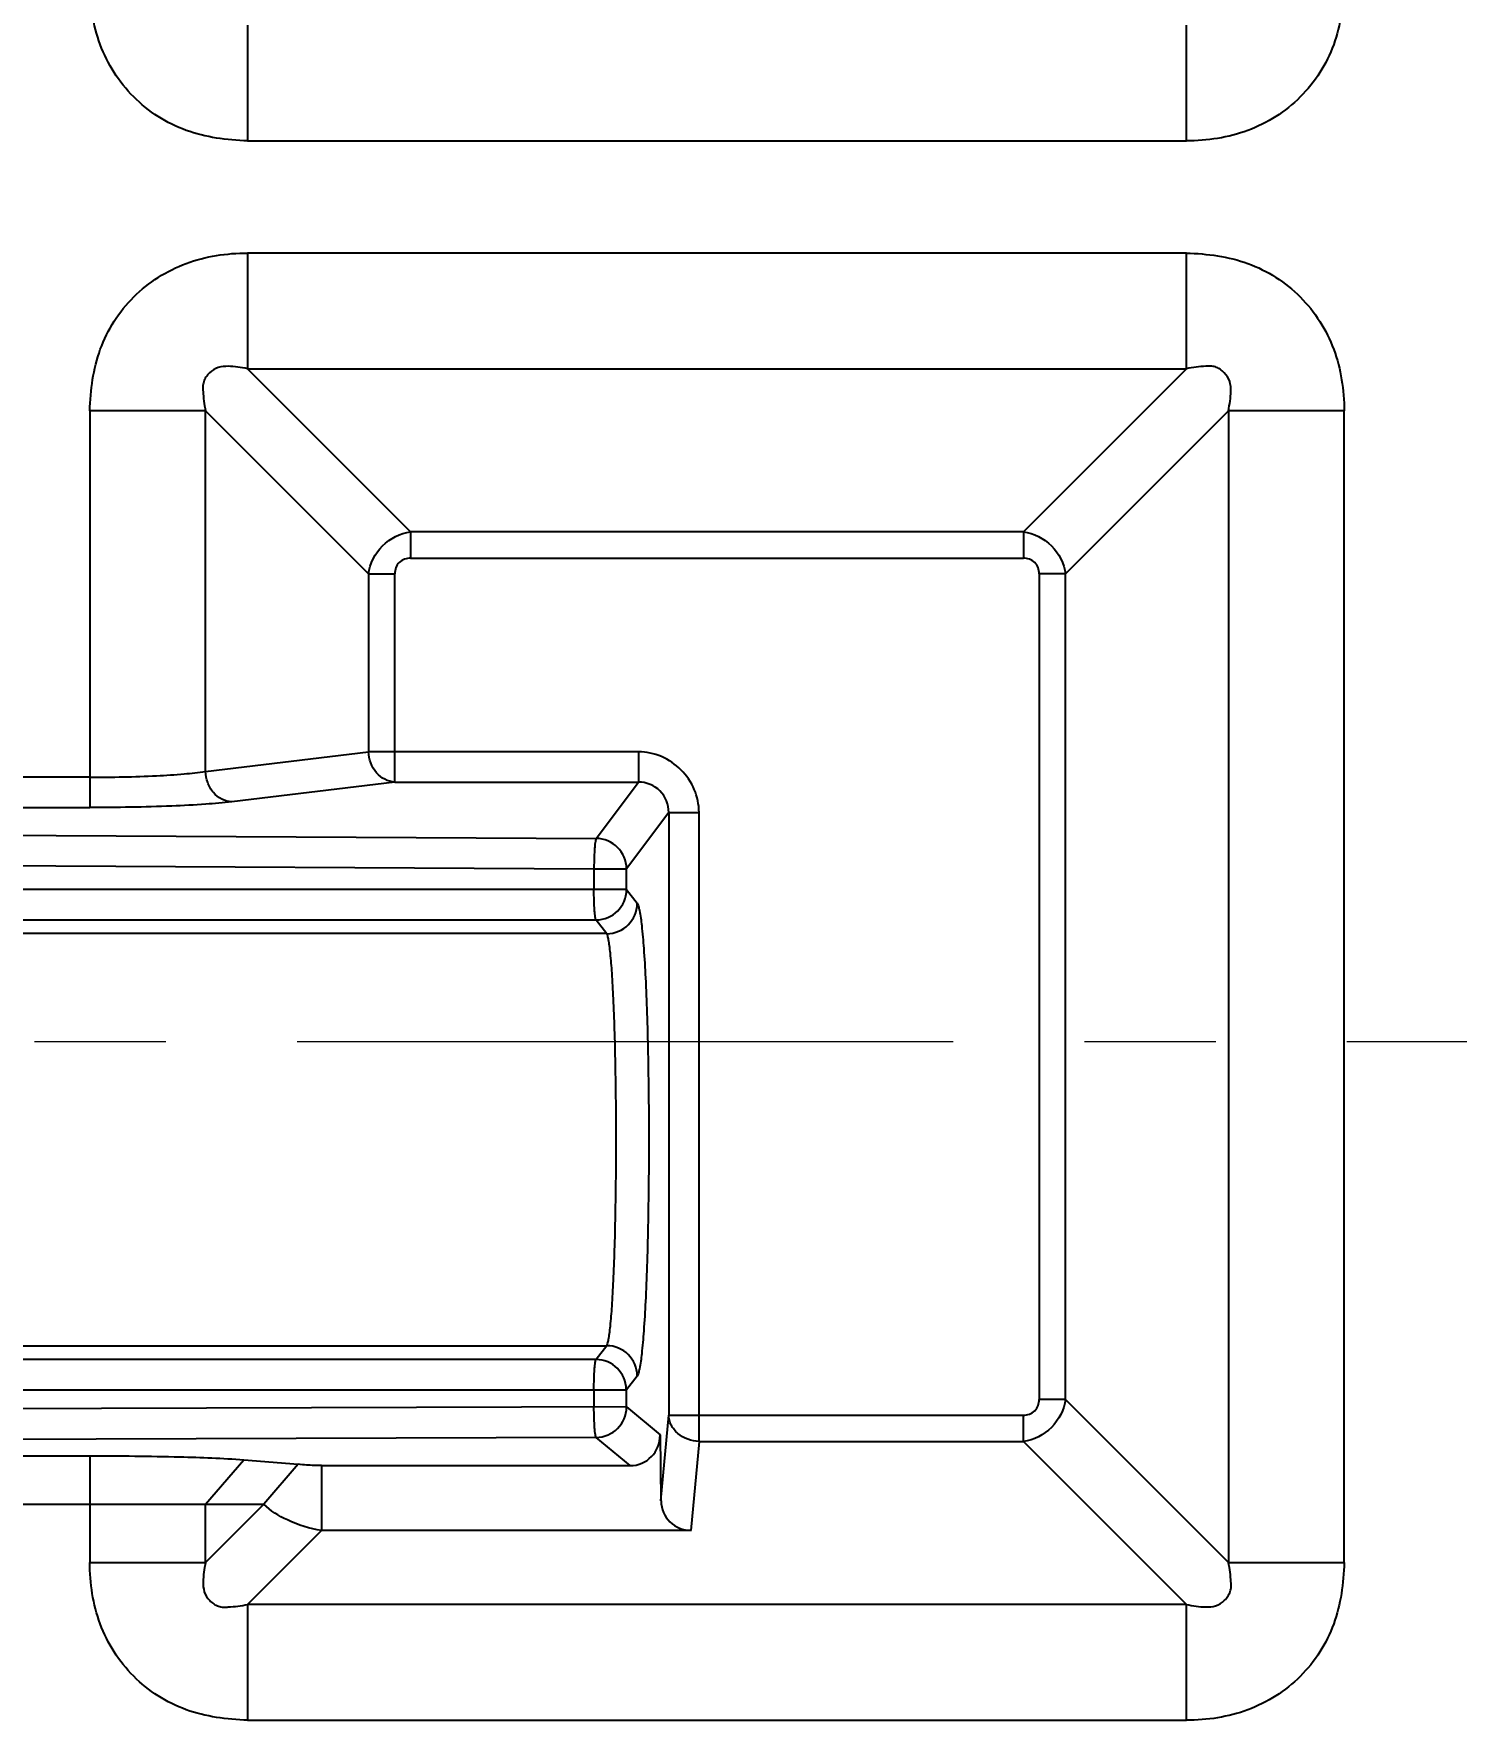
# Model space of a CAD drawing. Header units: millimetres. Extents: x -174 to 1895, y -261 to 458.
# Drawn here: x 105.52 to 129.06, y 183.77 to 211.67 of the extents above; entities that cross this region are included whole.
import ezdxf

# ---------------------------------------------------------------- set-up
doc = ezdxf.new("R2010")
doc.units = ezdxf.units.MM
doc.header["$LTSCALE"] = 16.335
doc.header["$PDMODE"] = 3
doc.header["$PDSIZE"] = 0.3125
doc.linetypes.add('CENTER', pattern=[0.6, 0.375, -0.075, 0.075, -0.075])
doc.layers.get('Defpoints').update_dxf_attribs({"linetype": 'CONTINUOUS'})
doc.layers.add('202', color=7, linetype='CONTINUOUS')
doc.layers.add('center', color=1, linetype='CENTER', lineweight=9)
doc.layers.add('dim', color=82, linetype='CONTINUOUS', lineweight=9)
doc.styles.get("Standard").update_dxf_attribs({"font": 'txt', "width": 0.8})
doc.dimstyles.get("Standard").update_dxf_attribs({"dimtxt": 0.15625, "dimasz": 0.1875, "dimexe": 0.125, "dimexo": 0.0625, "dimtad": 0, "dimtih": 1, "dimtoh": 1, "dimdsep": 46, "dimtxsty": 'Standard', "dimcen": 0.09, "dimadec": 0, "dimazin": 0, "dimtp": 0.01, "dimtm": 0.01, "dimtfac": 1, "dimtofl": 0, "dimtmove": 0, "dimatfit": 3, "dimfxl": 0, "dimtolj": 1, "dimarcsym": 0})

# ---------------------------------------------------------------- blocks, each defined once
blk = doc.blocks.new('*D21')
at = {"layer": 'Defpoints', "color": 0}
for p in [(-19.125, 194.997), (-5.295, 194.997), (158.267, 194.997)]:
    blk.add_point(p, dxfattribs=at)
at = {"layer": 'dim', "color": 6, "lineweight": -2}
blk.add_line((-5.295, 194.997), (-19.125, 194.997), dxfattribs=at)
at = {"layer": 'dim', "color": 4, "insert": (-21.625, 194.997), "char_height": 2.5, "attachment_point": 5}
blk.add_mtext('\\A1;0.00', dxfattribs=at)
blk = doc.blocks.new('*D22')
at = {"layer": 'Defpoints', "color": 0}
for p in [(-19.125, 231.497), (10.707, 231.497), (158.267, 194.997)]:
    blk.add_point(p, dxfattribs=at)
at = {"layer": 'dim', "color": 6, "lineweight": -2}
blk.add_line((10.707, 231.497), (-19.125, 231.497), dxfattribs=at)
at = {"layer": 'dim', "color": 4, "insert": (-22.958, 231.497), "char_height": 2.5, "attachment_point": 5}
blk.add_mtext('\\A1;36.50', dxfattribs=at)
blk = doc.blocks.new('*D23')
at = {"layer": 'Defpoints', "color": 0}
for p in [(4.855, 230.497), (-19.125, 225.688), (158.267, 194.997)]:
    blk.add_point(p, dxfattribs=at)
at = {"layer": 'dim', "color": 6, "lineweight": -2}
for p, q in [((-11.125, 230.497), (-15.125, 225.688)), ((4.855, 230.497), (-11.125, 230.497)), ((-15.125, 225.688), (-19.125, 225.688))]:
    blk.add_line(p, q, dxfattribs=at)
at = {"layer": 'dim', "color": 4, "insert": (-22.958, 225.688), "char_height": 2.5, "attachment_point": 5}
blk.add_mtext('\\A1;35.50', dxfattribs=at)
blk = doc.blocks.new('*D24')
at = {"layer": 'Defpoints', "color": 0}
for p in [(-19.125, 235.462), (19.663, 235.462), (158.267, 194.997)]:
    blk.add_point(p, dxfattribs=at)
at = {"layer": 'dim', "color": 6, "lineweight": -2}
blk.add_line((19.663, 235.462), (-19.125, 235.462), dxfattribs=at)
at = {"layer": 'dim', "color": 4, "insert": (-22.958, 235.462), "char_height": 2.5, "attachment_point": 5}
blk.add_mtext('\\A1;40.47', dxfattribs=at)
blk = doc.blocks.new('*D25')
at = {"layer": 'Defpoints', "color": 0}
for p in [(-19.125, 242.497), (22.275, 242.497), (158.267, 194.997)]:
    blk.add_point(p, dxfattribs=at)
at = {"layer": 'dim', "color": 6, "lineweight": -2}
blk.add_line((22.275, 242.497), (-19.125, 242.497), dxfattribs=at)
at = {"layer": 'dim', "color": 4, "insert": (-22.958, 242.497), "char_height": 2.5, "attachment_point": 5}
blk.add_mtext('\\A1;47.50', dxfattribs=at)
blk = doc.blocks.new('*D26')
at = {"layer": 'Defpoints', "color": 0}
for p in [(-19.125, 249.532), (20.267, 249.532), (158.267, 194.997)]:
    blk.add_point(p, dxfattribs=at)
at = {"layer": 'dim', "color": 6, "lineweight": -2}
blk.add_line((20.267, 249.532), (-19.125, 249.532), dxfattribs=at)
at = {"layer": 'dim', "color": 4, "insert": (-23.125, 249.532), "char_height": 2.5, "attachment_point": 5}
blk.add_mtext('\\A1;54.54', dxfattribs=at)
blk = doc.blocks.new('*D28')
at = {"layer": 'Defpoints', "color": 0}
for p in [(-19.125, 254.497), (3.267, 254.497), (158.267, 194.997)]:
    blk.add_point(p, dxfattribs=at)
at = {"layer": 'dim', "color": 6, "lineweight": -2}
blk.add_line((3.267, 254.497), (-19.125, 254.497), dxfattribs=at)
at = {"layer": 'dim', "color": 4, "insert": (-22.958, 254.497), "char_height": 2.5, "attachment_point": 5}
blk.add_mtext('\\A1;59.50', dxfattribs=at)
blk = doc.blocks.new('*D29')
at = {"layer": 'Defpoints', "color": 0}
for p in [(-19.125, 267.497), (10.757, 267.497), (158.267, 194.997)]:
    blk.add_point(p, dxfattribs=at)
at = {"layer": 'dim', "color": 6, "lineweight": -2}
blk.add_line((10.757, 267.497), (-19.125, 267.497), dxfattribs=at)
at = {"layer": 'dim', "color": 4, "insert": (-22.958, 267.497), "char_height": 2.5, "attachment_point": 5}
blk.add_mtext('\\A1;72.50', dxfattribs=at)
blk = doc.blocks.new('*D30')
at = {"layer": 'Defpoints', "color": 0}
for p in [(20.267, 342.808), (20.267, 236.15), (158.267, 194.997)]:
    blk.add_point(p, dxfattribs=at)
at = {"layer": 'dim', "color": 6, "lineweight": -2}
blk.add_line((20.267, 236.15), (20.267, 342.808), dxfattribs=at)
at = {"layer": 'dim', "color": 4, "insert": (20.267, 347.141), "char_height": 2.5, "attachment_point": 5, "rotation": 90}
blk.add_mtext('\\A1;138.00', dxfattribs=at)
blk = doc.blocks.new('*D31')
at = {"layer": 'Defpoints', "color": 0}
for p in [(27.988, 342.808), (22.767, 244.697), (158.267, 194.997)]:
    blk.add_point(p, dxfattribs=at)
at = {"layer": 'dim', "color": 6, "lineweight": -2}
for p, q in [((27.988, 338.808), (27.988, 342.808)), ((22.767, 334.808), (27.988, 338.808)), ((22.767, 244.697), (22.767, 334.808))]:
    blk.add_line(p, q, dxfattribs=at)
at = {"layer": 'dim', "color": 4, "insert": (27.988, 347.308), "char_height": 2.5, "attachment_point": 5, "rotation": 90}
blk.add_mtext('\\A1;135.50', dxfattribs=at)
blk = doc.blocks.new('*D32')
at = {"layer": 'Defpoints', "color": 0}
for p in [(12.267, 342.808), (12.267, 237.547), (158.267, 194.997)]:
    blk.add_point(p, dxfattribs=at)
at = {"layer": 'dim', "color": 6, "lineweight": -2}
blk.add_line((12.267, 237.547), (12.267, 342.808), dxfattribs=at)
at = {"layer": 'dim', "color": 4, "insert": (12.267, 347.141), "char_height": 2.5, "attachment_point": 5, "rotation": 90}
blk.add_mtext('\\A1;146.00', dxfattribs=at)
blk = doc.blocks.new('*D33')
at = {"layer": 'Defpoints', "color": 0}
for p in [(3.267, 342.808), (3.267, 232.68), (158.267, 194.997)]:
    blk.add_point(p, dxfattribs=at)
at = {"layer": 'dim', "color": 6, "lineweight": -2}
blk.add_line((3.267, 232.68), (3.267, 342.808), dxfattribs=at)
at = {"layer": 'dim', "color": 4, "insert": (3.267, 347.141), "char_height": 2.5, "attachment_point": 5, "rotation": 90}
blk.add_mtext('\\A1;155.00', dxfattribs=at)

msp = doc.modelspace()

# ---------------------------------------------------------------- linework, layer by layer
at = {"layer": '202', "color": 7, "linetype": 'Continuous'}
for p, q in [((109.063, 211.811), (109.063, 209.896)), ((124.599, 209.896), (124.599, 211.811)), ((109.063, 209.896), (124.599, 209.896)), ((109.063, 208.041), (109.063, 206.127)), ((124.599, 208.041), (109.063, 208.041)), ((124.599, 206.127), (124.599, 208.041)), ((109.063, 206.127), (111.761, 203.429)), ((109.063, 206.127), (124.599, 206.127)), ((121.9, 203.429), (124.599, 206.127)), ((106.452, 205.43), (106.452, 198.866)), ((108.366, 205.43), (106.452, 205.43)), ((108.366, 199.463), (108.366, 205.43)), ((111.064, 202.732), (108.366, 205.43)), ((125.295, 205.43), (122.597, 202.732)), ((125.295, 205.43), (125.295, 186.377)), ((127.21, 205.43), (125.295, 205.43)), ((127.21, 186.377), (127.21, 205.43)), ((111.761, 203.429), (111.761, 202.993)), ((121.9, 203.429), (111.761, 203.429)), ((121.9, 203.429), (121.9, 202.993)), ((111.761, 202.993), (121.9, 202.993)), ((111.064, 202.732), (111.064, 199.789)), ((111.064, 202.732), (111.5, 202.732)), ((111.5, 199.288), (111.5, 202.732)), ((122.162, 202.732), (122.162, 189.075)), ((122.597, 202.732), (122.162, 202.732)), ((122.597, 189.075), (122.597, 202.732)), ((108.366, 199.463), (111.064, 199.789)), ((115.531, 199.789), (111.064, 199.789)), ((115.531, 199.789), (115.531, 199.288)), ((106.452, 199.368), (104.597, 199.368)), ((111.5, 199.288), (108.802, 198.961)), ((111.5, 199.288), (115.532, 199.288)), ((114.832, 198.355), (115.532, 199.288)), ((104.596, 198.866), (106.452, 198.866)), ((116.032, 198.786), (115.334, 197.854)), ((116.032, 198.786), (116.032, 188.814)), ((116.032, 198.786), (116.534, 198.786)), ((116.534, 188.379), (116.534, 198.786)), ((97.871, 198.444), (114.832, 198.355)), ((97.834, 197.943), (114.794, 197.854)), ((114.794, 197.854), (114.794, 197.51)), ((114.794, 197.854), (115.334, 197.854)), ((115.334, 197.51), (115.334, 197.854)), ((115.334, 197.51), (94.952, 197.51)), ((115.334, 197.51), (115.511, 197.282)), ((94.96, 197.008), (114.83, 197.008)), ((114.83, 197.008), (115.006, 196.781)), ((115.006, 196.781), (95.019, 196.781)), ((95.019, 189.962), (115.006, 189.962)), ((115.006, 189.962), (114.83, 189.735)), ((114.83, 189.735), (94.96, 189.735)), ((94.952, 189.234), (115.334, 189.234)), ((114.794, 189.234), (114.794, 188.949)), ((115.511, 189.461), (115.334, 189.234)), ((115.334, 188.949), (115.334, 189.234)), ((115.334, 188.949), (94.944, 188.887)), ((115.334, 188.949), (115.888, 188.487)), ((122.597, 189.075), (122.162, 189.075)), ((122.597, 189.075), (125.295, 186.377)), ((115.904, 187.396), (116.032, 188.814)), ((116.032, 188.814), (121.9, 188.814)), ((121.9, 188.379), (121.9, 188.814)), ((114.832, 188.446), (97.871, 188.391)), ((115.393, 187.979), (114.832, 188.446)), ((115.888, 188.487), (115.904, 187.396)), ((116.534, 188.379), (116.4, 186.906)), ((116.534, 188.379), (121.9, 188.379)), ((124.599, 185.681), (121.9, 188.379)), ((104.598, 188.142), (106.45, 188.142)), ((106.452, 188.142), (106.452, 186.377)), ((108.366, 187.342), (109.002, 188.075)), ((109.002, 188.075), (109.902, 188.001)), ((109.902, 188.001), (109.331, 187.342)), ((110.289, 187.979), (110.289, 186.906)), ((110.289, 187.979), (115.393, 187.979)), ((101.668, 187.342), (109.331, 187.342)), ((108.366, 186.377), (109.331, 187.342)), ((108.366, 186.377), (108.366, 187.342)), ((110.288, 186.906), (109.063, 185.681)), ((116.4, 186.906), (110.288, 186.906)), ((106.452, 186.377), (108.366, 186.377)), ((125.295, 186.377), (127.21, 186.377)), ((109.063, 185.681), (109.063, 183.766)), ((124.599, 185.681), (109.063, 185.681)), ((124.599, 183.766), (124.599, 185.681)), ((109.063, 183.766), (124.599, 183.766))]:
    msp.add_line(p, q, dxfattribs=at)
for centre, radius, start, end in [((114.83, 197.851), 0.504, 0.2632, 89.7806), ((114.83, 197.512), 0.504, 269.9124, 359.7492), ((115.007, 197.284), 0.504, 269.9311, 359.7528), ((115.007, 189.459), 0.504, 0.2463, 90.069), ((114.83, 189.236), 0.498, 0.272, 90.0316), ((114.831, 188.95), 0.503, 270.152, 359.872)]:
    msp.add_arc(centre, radius, start, end, dxfattribs=at)
for centre, major_axis, ratio, start_param, end_param in [((115.385, 188.488), (-0.239, 0.452), 0.980259, -3.620064, -2.051551), ((116.407, 187.409), (0.373, 0.341), 0.987876, -3.861635, -2.317009)]:
    msp.add_ellipse(centre, major_axis=major_axis, ratio=ratio, start_param=start_param, end_param=end_param, dxfattribs=at)
for points, knots in [([(109.063, 209.896), (108.719, 209.908), (108.022, 209.997), (107.123, 210.57), (106.556, 211.467), (106.453, 212.164), (106.452, 212.507)], [0, 0, 0, 0, 0.250434, 0.500122, 0.749962, 1, 1, 1, 1]), ([(127.21, 212.507), (127.198, 212.163), (127.109, 211.467), (126.536, 210.567), (125.638, 210), (124.942, 209.897), (124.599, 209.896)], [0, 0, 0, 0, 0.250434, 0.500122, 0.749962, 1, 1, 1, 1]), ([(106.452, 205.43), (106.464, 205.774), (106.552, 206.471), (107.126, 207.37), (108.023, 207.937), (108.719, 208.04), (109.063, 208.041)], [0, 0, 0, 0, 0.250434, 0.500123, 0.749962, 1, 1, 1, 1]), ([(124.599, 208.041), (124.942, 208.029), (125.639, 207.941), (126.538, 207.368), (127.105, 206.47), (127.208, 205.774), (127.21, 205.43)], [0, 0, 0, 0, 0.250434, 0.500122, 0.749962, 1, 1, 1, 1]), ([(109.063, 206.127), (109.009, 206.136), (108.902, 206.153), (108.741, 206.172), (108.573, 206.158), (108.447, 206.081), (108.373, 205.99), (108.333, 205.913), (108.321, 205.83), (108.328, 205.724), (108.337, 205.59), (108.357, 205.484), (108.366, 205.43)], [0, 0, 0, 0, 0.124305, 0.244951, 0.369546, 0.499935, 0.567809, 0.633767, 0.694958, 0.755003, 0.875932, 1, 1, 1, 1]), ([(125.295, 205.43), (125.304, 205.484), (125.322, 205.591), (125.34, 205.752), (125.327, 205.92), (125.249, 206.046), (125.158, 206.12), (125.081, 206.16), (124.999, 206.172), (124.892, 206.165), (124.758, 206.156), (124.652, 206.136), (124.599, 206.127)], [0, 0, 0, 0, 0.124305, 0.244951, 0.369546, 0.499935, 0.567809, 0.633767, 0.694958, 0.755003, 0.875932, 1, 1, 1, 1]), ([(111.064, 202.732), (111.088, 202.904), (111.255, 203.238), (111.589, 203.405), (111.761, 203.429)], [0, 0, 0, 0, 0.500002, 1, 1, 1, 1]), ([(121.9, 203.429), (122.072, 203.406), (122.406, 203.238), (122.574, 202.904), (122.597, 202.732)], [0, 0, 0, 0, 0.500002, 1, 1, 1, 1]), ([(111.761, 202.993), (111.694, 202.993), (111.549, 202.945), (111.5, 202.8), (111.5, 202.732)], [0, 0, 0, 0, 0.49976, 1, 1, 1, 1]), ([(122.162, 202.732), (122.162, 202.8), (122.113, 202.944), (121.968, 202.993), (121.9, 202.993)], [0, 0, 0, 0, 0.49976, 1, 1, 1, 1]), ([(111.5, 199.288), (111.387, 199.293), (111.151, 199.42), (111.068, 199.665), (111.064, 199.789)], [0, 0, 0, 0, 0.476161, 1, 1, 1, 1]), ([(116.534, 198.786), (116.533, 198.915), (116.479, 199.178), (116.252, 199.507), (115.924, 199.734), (115.661, 199.788), (115.531, 199.789)], [0, 0, 0, 0, 0.249928, 0.499984, 0.750045, 1, 1, 1, 1]), ([(106.452, 199.368), (106.82, 199.368), (107.342, 199.378), (107.98, 199.418), (108.25, 199.445), (108.366, 199.463)], [0, 0, 0, 0, 0.576755, 0.815663, 1, 1, 1, 1]), ([(108.802, 198.961), (108.689, 198.966), (108.51, 199.063), (108.395, 199.275), (108.368, 199.401), (108.366, 199.463)], [0, 0, 0, 0, 0.47286, 0.740911, 1, 1, 1, 1]), ([(116.032, 198.786), (116.033, 198.914), (115.927, 199.182), (115.66, 199.288), (115.531, 199.288)], [0, 0, 0, 0, 0.499902, 1, 1, 1, 1]), ([(108.802, 198.961), (108.658, 198.944), (108.328, 198.916), (107.544, 198.876), (106.904, 198.866), (106.452, 198.866)], [0, 0, 0, 0, 0.183788, 0.42296, 1, 1, 1, 1]), ([(114.806, 198.196), (114.805, 198.172), (114.798, 198.057), (114.795, 197.943), (114.794, 197.854)], [0, 0, 0, 0, 0.217794, 1, 1, 1, 1]), ([(114.832, 198.355), (114.828, 198.351), (114.823, 198.334), (114.817, 198.303), (114.811, 198.254), (114.808, 198.217), (114.806, 198.196)], [0, 0, 0, 0, 0.104421, 0.309313, 0.61123, 1, 1, 1, 1]), ([(114.83, 197.008), (114.825, 197.012), (114.821, 197.029), (114.815, 197.06), (114.809, 197.109), (114.802, 197.198), (114.796, 197.334), (114.794, 197.448), (114.794, 197.51)], [0, 0, 0, 0, 0.033108, 0.098418, 0.194699, 0.31909, 0.634634, 1, 1, 1, 1]), ([(115.511, 197.282), (115.52, 197.269), (115.534, 197.229), (115.562, 197.106), (115.591, 196.871), (115.623, 196.5), (115.65, 196.017), (115.673, 195.442), (115.696, 194.55), (115.707, 193.372), (115.696, 192.194), (115.673, 191.301), (115.65, 190.726), (115.623, 190.243), (115.591, 189.872), (115.562, 189.637), (115.534, 189.515), (115.52, 189.474), (115.511, 189.461)], [0, 0, 0, 0, 0.006122, 0.016092, 0.048196, 0.096351, 0.158696, 0.232941, 0.316557, 0.499976, 0.683399, 0.76702, 0.841273, 0.903626, 0.951792, 0.983906, 0.993879, 1, 1, 1, 1]), ([(115.006, 189.962), (115.014, 189.973), (115.025, 190.009), (115.04, 190.076), (115.054, 190.173), (115.075, 190.355), (115.098, 190.647), (115.12, 191.066), (115.139, 191.567), (115.157, 192.345), (115.167, 193.372), (115.157, 194.398), (115.139, 195.176), (115.12, 195.677), (115.098, 196.097), (115.075, 196.388), (115.054, 196.571), (115.04, 196.667), (115.026, 196.734), (115.014, 196.77), (115.006, 196.781)], [0, 0, 0, 0, 0.005896, 0.016012, 0.03029, 0.048587, 0.096571, 0.158578, 0.232901, 0.31668, 0.499998, 0.683313, 0.767092, 0.84142, 0.903438, 0.95143, 0.969729, 0.984005, 0.994114, 1, 1, 1, 1]), ([(114.794, 189.234), (114.794, 189.295), (114.796, 189.409), (114.802, 189.545), (114.809, 189.634), (114.815, 189.683), (114.821, 189.714), (114.825, 189.731), (114.83, 189.735)], [0, 0, 0, 0, 0.365367, 0.680914, 0.805304, 0.901583, 0.966891, 1, 1, 1, 1]), ([(114.832, 188.446), (114.828, 188.449), (114.823, 188.466), (114.817, 188.495), (114.811, 188.544), (114.803, 188.633), (114.797, 188.77), (114.795, 188.886), (114.794, 188.949)], [0, 0, 0, 0, 0.029903, 0.092777, 0.187744, 0.311959, 0.629979, 1, 1, 1, 1]), ([(122.597, 189.075), (122.574, 188.904), (122.406, 188.57), (122.072, 188.402), (121.9, 188.379)], [0, 0, 0, 0, 0.500002, 1, 1, 1, 1]), ([(121.9, 188.814), (121.968, 188.814), (122.113, 188.863), (122.162, 189.008), (122.162, 189.075)], [0, 0, 0, 0, 0.49976, 1, 1, 1, 1]), ([(116.534, 188.379), (116.41, 188.382), (116.218, 188.45), (116.065, 188.641), (116.034, 188.758), (116.032, 188.814)], [0, 0, 0, 0, 0.518166, 0.764893, 1, 1, 1, 1]), ([(106.45, 188.142), (106.947, 188.142), (107.798, 188.132), (108.649, 188.104), (109.002, 188.075)], [0, 0, 0, 0, 0.583911, 1, 1, 1, 1]), ([(110.289, 187.979), (110.206, 187.979), (110.076, 187.985), (109.947, 187.993), (109.902, 188.001)], [0, 0, 0, 0, 0.646339, 1, 1, 1, 1]), ([(110.288, 186.906), (110.093, 186.935), (109.751, 187.043), (109.442, 187.231), (109.331, 187.342)], [0, 0, 0, 0, 0.557628, 1, 1, 1, 1]), ([(109.063, 183.766), (108.719, 183.778), (108.022, 183.867), (107.123, 184.44), (106.556, 185.337), (106.453, 186.034), (106.452, 186.377)], [0, 0, 0, 0, 0.250433, 0.500122, 0.749961, 1, 1, 1, 1]), ([(108.366, 186.377), (108.357, 186.323), (108.34, 186.217), (108.321, 186.055), (108.335, 185.887), (108.412, 185.761), (108.503, 185.688), (108.58, 185.648), (108.663, 185.635), (108.769, 185.643), (108.903, 185.651), (109.009, 185.671), (109.063, 185.681)], [0, 0, 0, 0, 0.124305, 0.244951, 0.369546, 0.499936, 0.567809, 0.633767, 0.694958, 0.755003, 0.875932, 1, 1, 1, 1]), ([(127.21, 186.377), (127.198, 186.033), (127.109, 185.337), (126.536, 184.437), (125.638, 183.87), (124.942, 183.767), (124.599, 183.766)], [0, 0, 0, 0, 0.250434, 0.500122, 0.749962, 1, 1, 1, 1]), ([(124.599, 185.681), (124.652, 185.671), (124.759, 185.654), (124.92, 185.635), (125.088, 185.649), (125.214, 185.727), (125.288, 185.817), (125.328, 185.894), (125.341, 185.977), (125.333, 186.083), (125.324, 186.217), (125.304, 186.323), (125.295, 186.377)], [0, 0, 0, 0, 0.124305, 0.244951, 0.369546, 0.499935, 0.567809, 0.633767, 0.694958, 0.755003, 0.875932, 1, 1, 1, 1])]:
    msp.add_open_spline(points, degree=3, knots=knots, dxfattribs=at)
at = {"layer": 'center', "color": 1, "linetype": 'CENTER', "ltscale": 1.772635}
msp.add_line((-11.733, 194.997), (328.267, 194.997), dxfattribs=at)

# ---------------------------------------------------------------- dimensions: what is measured, and where the dimension line sits
at = {"layer": 'dim'}
for feature_location, offset, dtype, origin, picture, middle in [((22.767, 244.697), (5.22, 98.111), 1, (158.267, 194.997), '*D31', (27.988, 347.308)), ((3.267, 232.68), (0, 110.128), 1, (158.267, 194.997), '*D33', (3.267, 347.141)), ((12.267, 237.547), (0, 105.262), 1, (158.267, 194.997), '*D32', (12.267, 347.141)), ((20.267, 236.15), (0, 106.658), 1, (158.267, 194.997), '*D30', (20.267, 347.141)), ((10.757, 267.497), (-29.882, 0), 0, (158.267, 194.997), '*D29', (-22.958, 267.497)), ((3.267, 254.497), (-22.392, 0), 0, (158.267, 194.997), '*D28', (-22.958, 254.497)), ((20.267210496, 249.531731306), (-39.392036042, 0), 0, (158.267210496, 194.996731306), '*D26', (-23.124825546, 249.531731306)), ((22.275, 242.497), (-41.4, 0), 0, (158.267, 194.997), '*D25', (-22.958, 242.497)), ((19.663161121, 235.461731306), (-38.787986667, 0), 0, (158.267210496, 194.996731306), '*D24', (-22.95815888, 235.461731306)), ((10.707, 231.497), (-29.832, 0), 0, (158.267, 194.997), '*D22', (-22.958, 231.497)), ((4.855, 230.497), (-23.979, -4.809), 0, (158.267, 194.997), '*D23', (-22.958, 225.688)), ((-5.294637821, 194.996731306), (-13.830187726, 0), 0, (158.267210496, 194.996731306), '*D21', (-21.624825546, 194.996731306))]:
    dim = msp.add_ordinate_dim(feature_location=feature_location, offset=offset, dtype=dtype, origin=origin, dimstyle='Standard', override={"dimtxt": 2.5, "dimasz": 2, "dimexe": 0, "dimexo": 0, "dimgap": 0, "dimtih": 0, "dimtoh": 0, "dimzin": 0, "dimcen": 0, "dimclrd": 6, "dimclre": 6, "dimclrt": 4, "dimtp": 0, "dimtm": 0, "dimtzin": 0}, dxfattribs=at)
    dim.commit()
    dim.dimension.update_dxf_attribs({"geometry": picture, "text_midpoint": middle})

doc.saveas('drawing.dxf')
